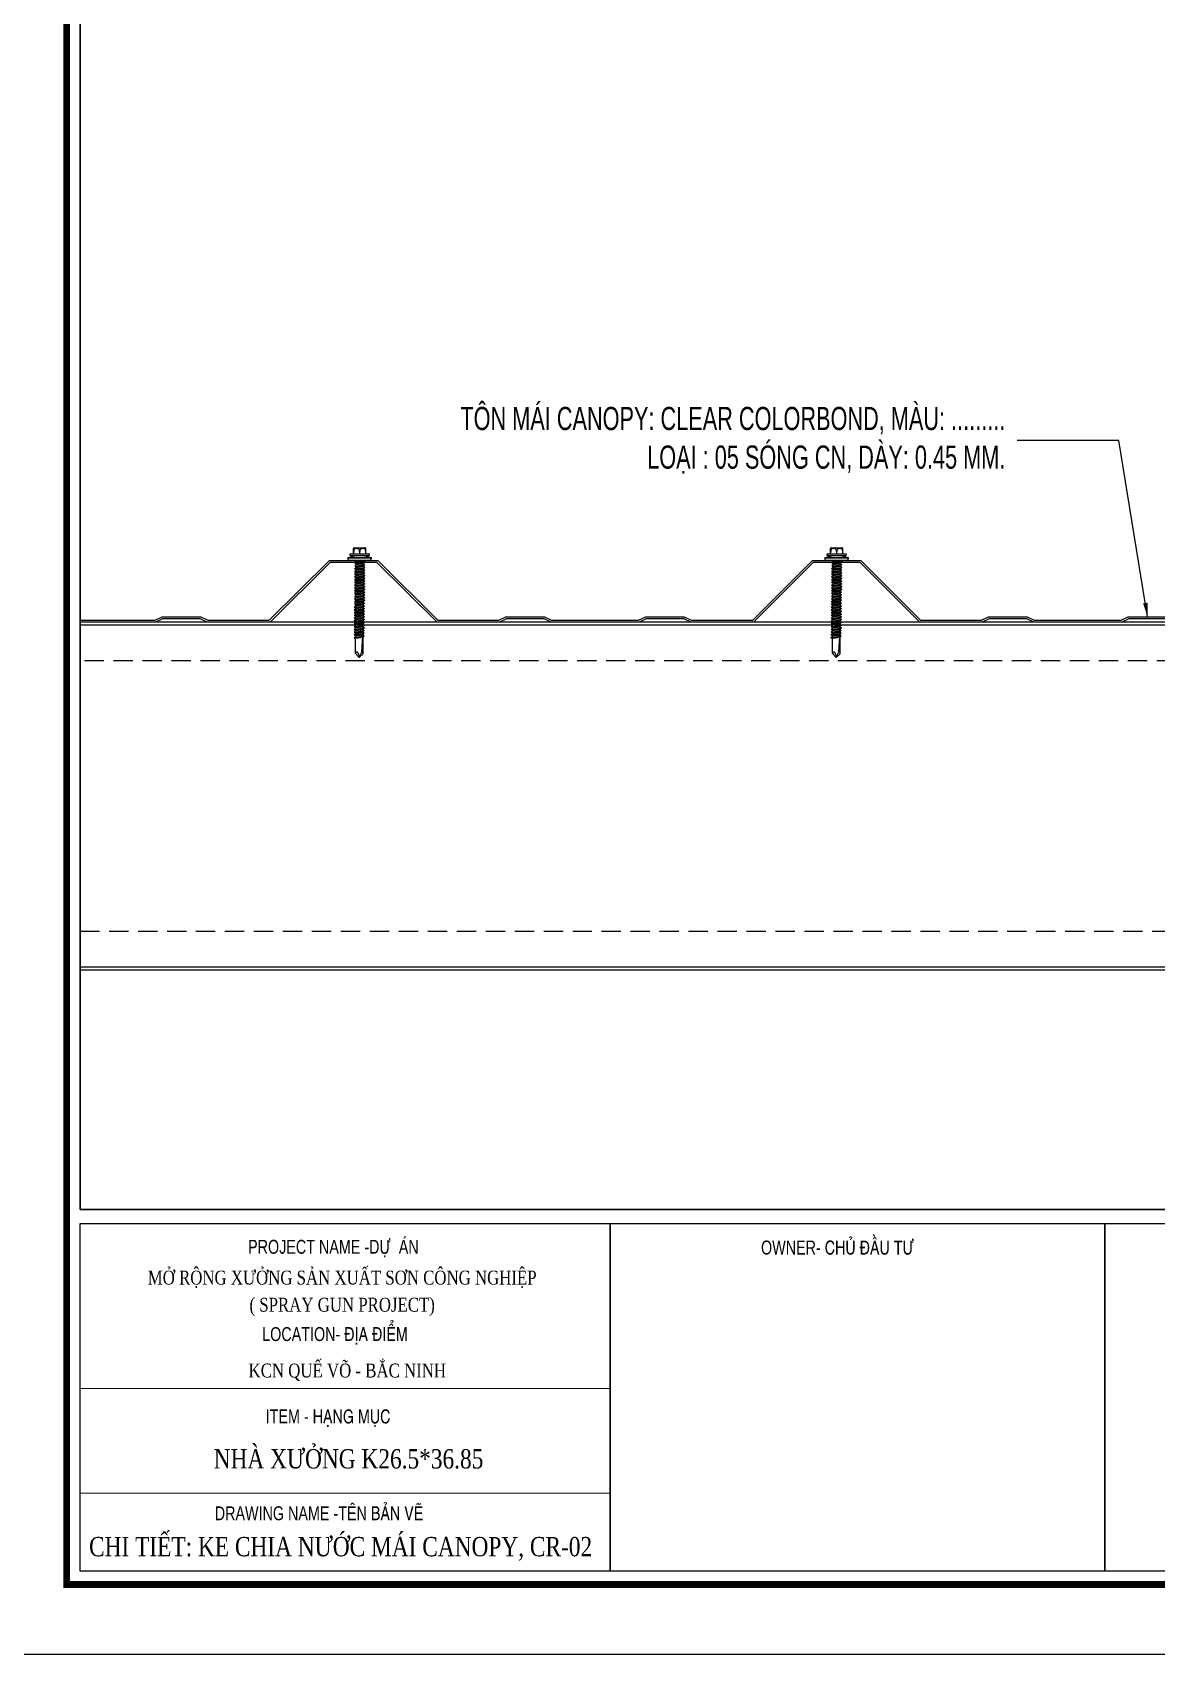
# Model space of a CAD drawing. Header units: inches. Extents: x 315041 to 662841, y -45540 to -35018.
# Drawn here: x 332585.6 to 332731.1, y -37638.9 to -37428.9 of the extents above; entities that cross this region are included whole.
import ezdxf
from ezdxf.enums import TextEntityAlignment as Align

# ---------------------------------------------------------------- set-up
doc = ezdxf.new("R2010")
doc.units = ezdxf.units.IN
doc.header["$MEASUREMENT"] = 0
doc.linetypes.add('HIDDEN', pattern=[0.375, 0.25, -0.125])
for name, color, linetype in [('2', 2, 'Continuous'), ('3', 3, 'Continuous'), ('7', 7, 'Continuous'), ('BAO KHUNG', 31, 'Continuous'), ('STRUCTURE', 1, 'Continuous')]:
    doc.layers.add(name, color=color, linetype=linetype)
doc.layers.add('Cover text', color=7, linetype='Continuous', true_color=0x52370f)
doc.layers.add('S-Hatch', color=8, linetype='Continuous', lineweight=9)
doc.styles.add('ST1H', font='vnshxh.shx', dxfattribs={"width": 0.7})
doc.styles.add('ST3', font='times.ttf', dxfattribs={"width": 0.8})
doc.styles.get("Standard").update_dxf_attribs({"font": 'VHARIALN.TTF'})
doc.dimstyles.new('3', dxfattribs={"dimtxt": 3.5, "dimasz": 1.8, "dimexe": 1, "dimexo": 0, "dimgap": 1, "dimtad": 1, "dimdec": 0, "dimlfac": 3, "dimzin": 0, "dimdsep": 46, "dimtxsty": 'ST1H', "dimblk": 'OBLIQUE', "dimcen": 1, "dimdle": 1, "dimclrd": 8, "dimclre": 8, "dimclrt": 3, "dimadec": 0, "dimazin": 0, "dimtfac": 1, "dimtdec": 0, "dimtix": 1, "dimtofl": 0, "dimtmove": 1, "dimatfit": 3, "dimfxl": 0.18, "dimtolj": 1, "dimtzin": 0, "dimlwd": -1, "dimlwe": -1, "dimarcsym": 1})

# ---------------------------------------------------------------- blocks, each defined once
blk = doc.blocks.new('A$C75D82031')
at = {"layer": '2', "color": 157, "linetype": 'Continuous'}
blk.add_lwpolyline([(0, 420), (594, 420), (594, 0), (0, 0)], close=True, dxfattribs=at)
at = {"layer": '7', "color": 147, "linetype": 'Continuous'}
blk.add_lwpolyline([(12.33, 57.61), (581.67, 57.61), (581.67, 409.19), (12.33, 409.19)], close=True, dxfattribs=at)
at = {"layer": 'BAO KHUNG', "color": 167, "linetype": 'Continuous', "const_width": 0.871}
blk.add_lwpolyline([(10.59, 9.07), (583.41, 9.07), (583.41, 410.93), (10.59, 410.93)], close=True, dxfattribs=at)
at = {"layer": 'BAO KHUNG', "color": 7}
for points in [[(12.33, 55.81), (80.92, 55.81), (80.92, 10.81), (12.33, 10.81)], [(80.92, 55.81), (144.95, 55.81), (144.95, 10.81), (80.92, 10.81)], [(144.95, 55.81), (285.8, 55.81), (285.8, 10.81), (144.95, 10.81)]]:
    blk.add_lwpolyline(points, close=True, dxfattribs=at)
at = {"layer": 'S-Hatch'}
for p, q in [((12.33, 34.43), (80.92, 34.43)), ((80.92, 20.88), (12.33, 20.88))]:
    blk.add_line(p, q, dxfattribs=at)
at = {"layer": 'BAO KHUNG', "color": 7, "linetype": 'Continuous', "width": 0.9}
for s, p in [('PROJECT NAME -Dù  ÁN ', (45.37, 51.89)), ('LOCATION- §ÞA §IÓM', (45.32, 40.59))]:
    blk.add_text(s, height=1.8, dxfattribs=at).set_placement(p, align=Align.CENTER)
for s, p in [(' OWNER- CHñ §ÇU T¦', (99.94, 51.79)), ('ITEM - H¹NG MôC', (36.35, 29.93)), ('DRAWING NAME -T£N B¶N VÏ', (29.76, 17.39))]:
    blk.add_text(s, height=1.8, dxfattribs=at).set_placement(p)
at = {"layer": 'Cover text', "linetype": 'Continuous', "style": 'ST3', "width": 0.8}
for s, p in [('MỞ RỘNG XƯỞNG SẢN XUẤT SƠN CÔNG NGHIỆP', (46.25, 47.9)), ('( SPRAY GUN PROJECT)', (46.25, 44.39)), (' KCN QUẾ VÕ - BẮC NINH', (46.64, 35.87))]:
    blk.add_text(s, height=1.8, dxfattribs=at).set_placement(p, align=Align.CENTER)
blk = doc.blocks.new('A$C26A6701F')
at = {"layer": 'STRUCTURE', "color": 1, "linetype": 'Continuous'}
for p, q in [((0, 17.21), (1.33, 17.54)), ((0, 17.08), (0, 17.21)), ((0, 17.21), (4, 17.21)), ((4, 17.08), (0, 17.08)), ((0.4, 17.84), (3.6, 17.84)), ((0.4, 17.57), (1.2, 17.57)), ((0.93, 17.84), (0.93, 18.77)), ((0.97, 17.84), (1.03, 18.61)), ((1.07, 18.91), (2.93, 18.91)), ((1.2, 17.57), (2.8, 17.57)), ((1.33, 17.54), (1.33, 17.57)), ((1.33, 17.54), (2.67, 17.54)), ((1.91, 18.61), (1.97, 17.84)), ((2.04, 17.84), (2.1, 18.61)), ((2.67, 17.54), (2.67, 17.57)), ((2.67, 17.54), (4, 17.21)), ((2.8, 17.57), (3.6, 17.57)), ((2.97, 18.61), (3.04, 17.84)), ((3.07, 17.84), (3.07, 18.77)), ((4, 17.21), (4, 17.08)), ((3.94, 16.71), (0.06, 16.71)), ((1.12, 14.3), (2.9, 14.57)), ((1.39, 14.5), (1.12, 14.3)), ((1.12, 14.3), (1.38, 14.19)), ((1.12, 13.82), (2.9, 14.1)), ((1.39, 14.03), (1.12, 13.82)), ((1.13, 15.25), (2.9, 15.52)), ((1.39, 15.45), (1.13, 15.25)), ((1.13, 15.25), (1.39, 15.14)), ((1.13, 14.77), (2.9, 15.05)), ((1.39, 14.98), (1.13, 14.77)), ((1.13, 14.77), (1.39, 14.66)), ((1.19, 16.71), (1.14, 16.67)), ((1.14, 16.67), (1.4, 16.71)), ((1.14, 16.67), (1.4, 16.56)), ((1.14, 16.2), (2.91, 16.47)), ((1.4, 16.4), (1.14, 16.2)), ((1.14, 16.2), (1.39, 16.09)), ((1.14, 15.72), (2.91, 16)), ((1.4, 15.93), (1.14, 15.72)), ((1.14, 15.72), (1.39, 15.61)), ((1.38, 14.19), (2.72, 14.38)), ((1.38, 14.03), (1.38, 14.19)), ((1.39, 16.09), (2.73, 16.28)), ((1.39, 15.93), (1.39, 16.09)), ((1.39, 15.61), (2.73, 15.81)), ((2.7, 15.64), (1.39, 15.45)), ((1.39, 15.45), (1.39, 15.61)), ((1.39, 15.14), (2.73, 15.33)), ((2.7, 15.16), (1.39, 14.98)), ((1.39, 14.98), (1.39, 15.14)), ((1.39, 14.66), (2.73, 14.86)), ((2.7, 14.69), (1.39, 14.5)), ((1.39, 14.5), (1.39, 14.67)), ((2.7, 14.21), (1.39, 14.03)), ((1.4, 16.56), (2.42, 16.71)), ((2.71, 16.59), (1.4, 16.4)), ((1.4, 16.4), (1.4, 16.56)), ((2.71, 16.11), (1.4, 15.93)), ((2.7, 15.64), (2.7, 15.8)), ((2.7, 15.64), (2.9, 15.52)), ((2.7, 15.16), (2.7, 15.33)), ((2.7, 15.16), (2.9, 15.05)), ((2.7, 14.69), (2.7, 14.85)), ((2.7, 14.69), (2.9, 14.57)), ((2.7, 14.21), (2.7, 14.38)), ((2.7, 14.21), (2.9, 14.1)), ((2.71, 16.59), (2.71, 16.71)), ((2.71, 16.59), (2.91, 16.47)), ((2.71, 16.11), (2.71, 16.28)), ((2.71, 16.11), (2.91, 16)), ((2.72, 14.38), (2.9, 14.57)), ((2.72, 13.91), (2.9, 14.1)), ((2.73, 16.28), (2.91, 16.47)), ((2.73, 15.81), (2.91, 16)), ((2.73, 15.33), (2.9, 15.52)), ((2.73, 14.86), (2.9, 15.05)), ((1.09, 10.98), (2.86, 11.25)), ((1.1, 11.93), (2.88, 12.2)), ((1.36, 12.13), (1.1, 11.93)), ((1.1, 11.93), (1.36, 11.82)), ((1.1, 11.45), (2.87, 11.73)), ((1.36, 11.66), (1.1, 11.45)), ((1.1, 11.45), (1.36, 11.34)), ((1.11, 12.88), (2.89, 13.15)), ((1.38, 13.08), (1.11, 12.88)), ((1.11, 12.88), (1.37, 12.77)), ((1.11, 12.4), (2.88, 12.68)), ((1.37, 12.61), (1.11, 12.4)), ((1.11, 12.4), (1.37, 12.29)), ((1.12, 13.82), (1.38, 13.72)), ((1.12, 13.35), (2.89, 13.63)), ((1.38, 13.56), (1.12, 13.35)), ((1.12, 13.35), (1.38, 13.24)), ((2.66, 11.37), (1.35, 11.18)), ((1.35, 11.18), (1.36, 11.34)), ((2.68, 12.32), (1.36, 12.13)), ((1.36, 11.82), (2.7, 12.01)), ((2.67, 11.84), (1.36, 11.66)), ((1.36, 11.66), (1.36, 11.82)), ((1.36, 11.34), (2.7, 11.54)), ((1.37, 12.77), (2.71, 12.96)), ((2.68, 12.79), (1.37, 12.61)), ((1.37, 12.61), (1.37, 12.77)), ((1.37, 12.29), (2.71, 12.49)), ((1.37, 12.13), (1.37, 12.29)), ((1.38, 13.72), (2.72, 13.91)), ((2.69, 13.74), (1.38, 13.56)), ((1.38, 13.56), (1.38, 13.72)), ((1.38, 13.24), (2.72, 13.44)), ((2.69, 13.27), (1.38, 13.08)), ((1.38, 13.24), (1.38, 13.08)), ((2.66, 11.37), (2.67, 11.53)), ((2.66, 11.37), (2.86, 11.25)), ((2.67, 11.84), (2.67, 12.01)), ((2.67, 11.84), (2.87, 11.73)), ((2.68, 12.79), (2.68, 12.96)), ((2.68, 12.79), (2.88, 12.68)), ((2.68, 12.32), (2.68, 12.48)), ((2.68, 12.32), (2.88, 12.2)), ((2.69, 13.74), (2.69, 13.91)), ((2.69, 13.74), (2.89, 13.63)), ((2.69, 13.43), (2.69, 13.27)), ((2.69, 13.27), (2.89, 13.15)), ((2.69, 11.06), (2.86, 11.25)), ((2.7, 12.01), (2.88, 12.2)), ((2.7, 11.54), (2.87, 11.73)), ((2.71, 12.96), (2.89, 13.15)), ((2.71, 12.49), (2.88, 12.68)), ((2.72, 13.44), (2.89, 13.63)), ((1.06, 8.13), (2.84, 8.41)), ((1.07, 8.6), (2.84, 8.88)), ((1.33, 8.81), (1.07, 8.6)), ((1.07, 8.6), (1.33, 8.5)), ((1.08, 9.55), (2.86, 9.83)), ((1.34, 9.76), (1.08, 9.55)), ((1.08, 9.55), (1.34, 9.45)), ((1.08, 9.08), (2.85, 9.36)), ((1.34, 9.29), (1.08, 9.08)), ((1.08, 9.08), (1.34, 8.97)), ((1.35, 11.18), (1.09, 10.98)), ((1.09, 10.98), (1.35, 10.87)), ((1.09, 10.5), (2.86, 10.78)), ((1.35, 10.71), (1.09, 10.5)), ((1.09, 10.5), (1.35, 10.39)), ((1.09, 10.03), (2.86, 10.3)), ((1.35, 10.23), (1.09, 10.03)), ((1.09, 10.03), (1.34, 9.92)), ((2.64, 9), (1.33, 8.81)), ((1.33, 8.81), (1.34, 8.97)), ((1.33, 8.5), (2.67, 8.69)), ((2.64, 8.52), (1.33, 8.34)), ((1.33, 8.34), (1.33, 8.5)), ((1.34, 9.92), (2.68, 10.11)), ((2.65, 9.95), (1.34, 9.76)), ((1.34, 9.92), (1.34, 9.76)), ((1.34, 9.45), (2.68, 9.64)), ((2.65, 9.47), (1.34, 9.29)), ((1.34, 9.29), (1.34, 9.45)), ((1.34, 8.97), (2.67, 9.17)), ((1.35, 10.87), (2.69, 11.06)), ((2.66, 10.89), (1.35, 10.71)), ((1.35, 10.71), (1.35, 10.87)), ((1.35, 10.39), (2.69, 10.59)), ((2.66, 10.42), (1.35, 10.23)), ((1.35, 10.23), (1.35, 10.39)), ((2.64, 9), (2.64, 9.16)), ((2.64, 9), (2.84, 8.88)), ((2.64, 8.52), (2.64, 8.69)), ((2.64, 8.52), (2.84, 8.41)), ((2.65, 10.1), (2.65, 9.95)), ((2.65, 9.95), (2.86, 9.83)), ((2.65, 9.47), (2.65, 9.64)), ((2.65, 9.47), (2.85, 9.36)), ((2.66, 10.89), (2.67, 11.06)), ((2.66, 10.89), (2.86, 10.78)), ((2.66, 10.42), (2.66, 10.58)), ((2.66, 10.42), (2.86, 10.3)), ((2.66, 8.22), (2.84, 8.41)), ((2.67, 9.17), (2.85, 9.36)), ((2.67, 8.69), (2.84, 8.88)), ((2.68, 10.11), (2.86, 10.3)), ((2.68, 9.64), (2.86, 9.83)), ((2.69, 10.59), (2.86, 10.78)), ((1.04, 5.76), (2.81, 6.03)), ((1.3, 5.96), (1.04, 5.76)), ((1.04, 5.76), (1.3, 5.65)), ((1.05, 6.71), (2.83, 6.98)), ((1.31, 6.91), (1.05, 6.71)), ((1.05, 6.71), (1.31, 6.6)), ((1.05, 6.23), (2.82, 6.51)), ((1.31, 6.44), (1.05, 6.23)), ((1.05, 6.23), (1.31, 6.12)), ((1.33, 8.34), (1.06, 8.13)), ((1.06, 8.13), (1.32, 8.02)), ((1.06, 7.65), (2.83, 7.93)), ((1.32, 7.86), (1.06, 7.65)), ((1.06, 7.65), (1.32, 7.55)), ((1.06, 7.18), (2.83, 7.46)), ((1.32, 7.39), (1.06, 7.18)), ((1.06, 7.18), (1.32, 7.07)), ((2.61, 6.15), (1.3, 5.96)), ((1.3, 5.96), (1.31, 6.12)), ((1.3, 5.65), (2.64, 5.84)), ((2.61, 5.67), (1.3, 5.49)), ((1.3, 5.49), (1.3, 5.65)), ((2.63, 7.1), (1.31, 6.91)), ((1.31, 6.6), (2.65, 6.79)), ((2.62, 6.62), (1.31, 6.44)), ((1.31, 6.44), (1.31, 6.6)), ((1.31, 6.12), (2.64, 6.32)), ((1.32, 8.02), (2.66, 8.22)), ((2.63, 8.05), (1.32, 7.86)), ((1.32, 7.86), (1.32, 8.02)), ((1.32, 7.55), (2.66, 7.74)), ((2.63, 7.57), (1.32, 7.39)), ((1.32, 7.39), (1.32, 7.55)), ((1.32, 7.07), (2.66, 7.27)), ((1.32, 6.91), (1.32, 7.07)), ((2.61, 6.15), (2.62, 6.31)), ((2.61, 6.15), (2.81, 6.03)), ((2.61, 5.67), (2.61, 5.84)), ((2.61, 5.67), (2.81, 5.56)), ((2.62, 6.62), (2.62, 6.79)), ((2.62, 6.62), (2.82, 6.51)), ((2.63, 8.05), (2.63, 8.21)), ((2.63, 8.05), (2.83, 7.93)), ((2.63, 7.57), (2.63, 7.74)), ((2.63, 7.57), (2.83, 7.46)), ((2.63, 7.1), (2.63, 7.26)), ((2.63, 7.1), (2.83, 6.98)), ((2.64, 6.32), (2.82, 6.51)), ((2.64, 5.84), (2.81, 6.03)), ((2.65, 6.79), (2.83, 6.98)), ((2.66, 7.74), (2.83, 7.93)), ((2.66, 7.27), (2.83, 7.46)), ((1.02, 3.86), (2.8, 4.14)), ((1.28, 4.07), (1.02, 3.86)), ((1.02, 3.86), (1.28, 3.75)), ((1.28, 3.59), (1.02, 3.38)), ((1.02, 3.38), (2.31, 3.59)), ((1.02, 3.38), (1.28, 3.28)), ((1.03, 4.81), (2.81, 5.09)), ((1.29, 5.02), (1.03, 4.81)), ((1.03, 4.81), (1.29, 4.7)), ((1.03, 4.33), (2.8, 4.61)), ((1.29, 4.54), (1.03, 4.33)), ((1.03, 4.33), (1.28, 4.23)), ((1.04, 5.28), (2.81, 5.56)), ((1.3, 5.49), (1.04, 5.28)), ((1.04, 5.28), (1.29, 5.17)), ((1.27, 0.62), (1.28, 3.28)), ((1.28, 4.23), (2.62, 4.42)), ((2.62, 4.25), (1.28, 4.07)), ((1.28, 4.07), (1.28, 4.23)), ((1.28, 3.75), (2.62, 3.95)), ((1.28, 3.59), (1.28, 3.75)), ((2.35, 3.74), (1.28, 3.59)), ((1.28, 3.28), (2.21, 3.41)), ((1.29, 5.17), (2.63, 5.37)), ((2.6, 5.2), (1.29, 5.02)), ((1.29, 5.01), (1.29, 5.17)), ((1.29, 4.7), (2.63, 4.9)), ((2.6, 4.72), (1.29, 4.54)), ((1.29, 4.54), (1.29, 4.7)), ((2.38, 0.96), (2.56, 3.71)), ((2.62, 3.78), (2.52, 3.77)), ((2.52, 3.46), (2.61, 3.47)), ((2.54, 3.62), (2.79, 3.66)), ((2.6, 5.2), (2.61, 5.36)), ((2.6, 5.2), (2.81, 5.09)), ((2.6, 4.72), (2.6, 4.89)), ((2.6, 4.72), (2.8, 4.61)), ((2.6, 0.61), (2.61, 3.47)), ((2.61, 3.47), (2.79, 3.66)), ((2.62, 4.42), (2.8, 4.61)), ((2.62, 4.25), (2.62, 4.41)), ((2.8, 4.14), (2.62, 4.25)), ((2.62, 3.95), (2.8, 4.14)), ((2.62, 3.78), (2.62, 3.95)), ((2.79, 3.66), (2.62, 3.78)), ((2.63, 5.37), (2.81, 5.56)), ((2.63, 4.9), (2.81, 5.09)), ((1.27, 0.62), (1.41, 0.81)), ((1.27, 0.62), (1.88, 0.02)), ((1.67, 0.81), (1.98, 0.02)), ((1.96, 0.08), (2.26, 0.64)), ((1.98, 0.02), (2.6, 0.61))]:
    blk.add_line(p, q, dxfattribs=at)
for centre, major_axis, ratio, start_param, end_param in [((-1.11, 16.72), (-0.822, 0.822), 1, 3.915086, 4.236522), ((0.42, 17.71), (0.0956, 0.0956), 1, 0.954633, 3.757756), ((1.07, 18.77), (-0.0943, 0.0943), 1, -0.785398, 0.785398), ((1.47, 18.04), (0.508, 0.508), 1, 0.131933, 1.438864), ((2.54, 18.04), (0.508, 0.508), 1, 0.131933, 1.438864), ((2.93, 18.77), (-0.0943, 0.0943), 1, 3.926991, 5.497787), ((3.55, 17.71), (-0.1, 0.1), 1, 2.701137, 5.152845), ((5.1, 16.72), (-1.15, 0.17), 0.90746, -0.177273, 0.177273), ((1.82, 3.74), (0.363, 0.363), 1, 4.808661, 5.407478), ((2.44, 3.68), (0.0836, 0.0836), 1, 5.766736, 8.502032), ((1.54, 0.72), (0.111, 0.111), 1, 6.085329, 8.011019), ((1.93, 0.09), (0.0625, 0.0625), 1, 3.247504, 4.535451), ((1.79, 0.99), (0.416, 0.416), 1, 4.859665, 5.449971)]:
    blk.add_ellipse(centre, major_axis=major_axis, ratio=ratio, start_param=start_param, end_param=end_param, dxfattribs=at)
blk = doc.blocks.new('_Oblique')
at = {"color": 0, "linetype": 'ByBlock', "lineweight": -2}
blk.add_line((-0.5, -0.5), (0.5, 0.5), dxfattribs=at)

msp = doc.modelspace()

# ---------------------------------------------------------------- linework, layer by layer
at = {"color": 8}
msp.add_lwpolyline([(332591.7734, -37405.5242), (333161.1113, -37405.5242), (333161.1113, -37581.3141), (332591.7734, -37581.3141)], close=True, dxfattribs=at)
at = {"color": 3, "ltscale": 15}
for points in [[(332591.7734, -37505.0181), (332601.4863, -37505.0181), (332602.3923, -37504.5688), (332607.3844, -37504.5688), (332608.2904, -37505.0181), (332616.2556, -37505.0181), (332624.0445, -37497.2803), (332630.2945, -37497.2803), (332638.0833, -37505.0181), (332645.9844, -37505.0181), (332646.8904, -37504.5688), (332651.8825, -37504.5688), (332652.7885, -37505.0181), (332664.064, -37505.0181), (332664.97, -37504.5688), (332669.9621, -37504.5688), (332670.8681, -37505.0181), (332678.8333, -37505.0181), (332686.5636, -37497.2803), (332692.8136, -37497.2803), (332700.544, -37505.0181), (332708.4451, -37505.0181), (332709.3511, -37504.5688), (332714.3433, -37504.5688), (332715.2492, -37505.0181), (332726.5247, -37505.0181), (332727.4307, -37504.5688), (332732.4228, -37504.5688)], [(332732.3642, -37504.8188), (332727.4893, -37504.8188), (332726.5833, -37505.2681), (332715.1906, -37505.2681), (332714.2847, -37504.8188), (332709.4097, -37504.8188), (332708.5037, -37505.2681), (332700.4404, -37505.2681), (332692.71, -37497.5303), (332686.6673, -37497.5303), (332678.9369, -37505.2681), (332670.8095, -37505.2681), (332669.9035, -37504.8188), (332665.0286, -37504.8188), (332664.1226, -37505.2681), (332652.7299, -37505.2681), (332651.824, -37504.8188), (332646.949, -37504.8188), (332646.043, -37505.2681), (332637.9802, -37505.2681), (332630.1914, -37497.5303), (332624.1475, -37497.5303), (332616.3587, -37505.2681), (332608.2318, -37505.2681), (332607.3259, -37504.8188), (332602.4509, -37504.8188), (332601.5449, -37505.2681), (332591.7734, -37505.2681)]]:
    msp.add_lwpolyline(points, dxfattribs=at)
at = {"color": 94}
msp.add_lwpolyline([(332591.7734, -37550.2681), (333161.1113, -37550.2681), (333161.1113, -37505.2681), (332591.7734, -37505.2681)], close=True, dxfattribs=at)
for points in [[(333161.1113, -37505.6431), (332591.7734, -37505.6431)], [(332591.7734, -37549.8931), (333161.1113, -37549.8931)]]:
    msp.add_lwpolyline(points, dxfattribs=at)
at = {"color": 94, "linetype": 'HIDDEN', "ltscale": 10}
for points in [[(333161.1113, -37510.2681), (332591.7734, -37510.2681)], [(332591.7734, -37545.2681), (333161.1113, -37545.2681)]]:
    msp.add_lwpolyline(points, dxfattribs=at)

# ---------------------------------------------------------------- block references
at = {"color": 1}
msp.add_blockref('A$C75D82031', (332579.4423, -37638.9242), dxfattribs=at)
at = {"color": 9, "linetype": 'Continuous', "extrusion": (-1.9478e-22, -5.24939e-09, 1), "xscale": 0.749999999998181, "yscale": 0.7500000000003411, "zscale": 0.75}
for p in [(332626.4587, -37509.8129, 0.0002), (332688.1886, -37509.8129, 0.0002)]:
    msp.add_blockref('A$C26A6701F', p, dxfattribs=at)

# ---------------------------------------------------------------- texts
at = {"color": 3, "linetype": 'Continuous', "style": 'ST3', "width": 0.8}
for s, p in [('NHÀ XƯỞNG K26.5*36.85', (332609.0634, -37614.8329)), ('CHI TIẾT: KE CHIA NƯỚC MÁI CANOPY, CR-02', (332592.9354, -37626.2016))]:
    msp.add_text(s, height=2.5, dxfattribs=at).set_placement(p)

# ---------------------------------------------------------------- leaders
at = {"color": 9}
msp.add_leader([(332729.9267, -37504.5688), (332726.215, -37481.7326), (332711.5187, -37481.7326)], dimstyle='3', override={"dimgap": 1, "dimtad": 0}, dxfattribs=at)

# ---------------------------------------------------------------- next in the draw order: texts
at = {"layer": '3', "insert": (332711.5187, -37481.7326), "char_height": 3, "attachment_point": 6, "style": 'ST1H', "bg_fill": 2}
msp.add_mtext('\\A1;t«n m¸i cANOPY: CLEAR COLORBOND, mµu: .........\\PLo¹i : 05 sãng cn, dµy: 0.45 mm.', dxfattribs=at)

doc.saveas('drawing.dxf')
